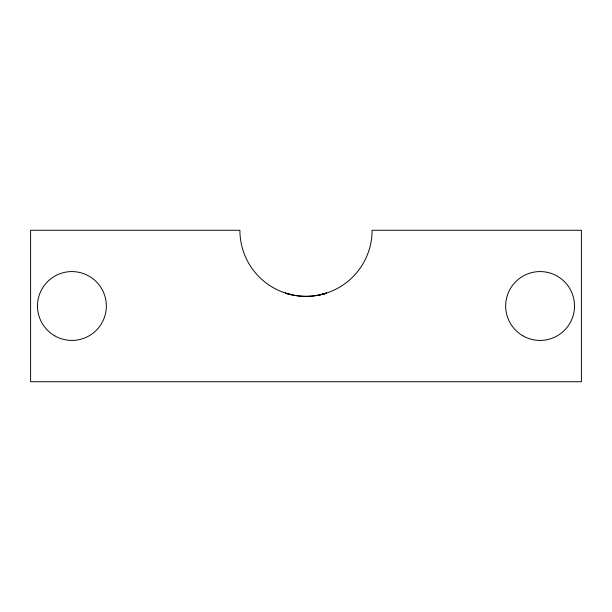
<?xml version="1.0" encoding="UTF-8"?>
<svg xmlns="http://www.w3.org/2000/svg" width="612" height="612" viewBox="0 0 612 612"><rect width="100%" height="100%" fill="white"/><g stroke="black" fill="none" stroke-linecap="round" stroke-linejoin="round"><path stroke-width="0.92" d="M324.398 293.691L326.425 293.125A66.096 66.096 0 0 0 372.096 230.265L581.4 230.265L581.4 381.735L30.6 381.735L30.6 230.265L239.904 230.265A66.096 66.096 0 0 0 281.665 291.717C295.879 297.378 311.998 297.807 326.54 293.125L322.447 294.28A66.096 66.096 0 0 1 289.56 294.288L285.49 293.163M326.311 293.194L322.44 294.288M324.375 293.722L326.571 293.125L326.104 293.171M325.951 293.293L326.571 293.125M320.604 294.693L323.886 293.875M318.385 295.191L322.685 294.211M285.888 293.171L285.475 293.14L289.56 294.288M286.049 293.301L288.114 293.821M291.396 294.693L289.491 294.257L291.396 294.693M522.878 335.812A34.425 34.425 0 0 0 574.515 306A34.425 34.425 0 0 0 522.878 276.188A34.425 34.425 0 0 0 522.878 335.812M54.697 335.812A34.425 34.425 0 0 0 106.335 306A34.425 34.425 0 0 0 54.697 276.188A34.425 34.425 0 0 0 54.697 335.812"/></g></svg>
